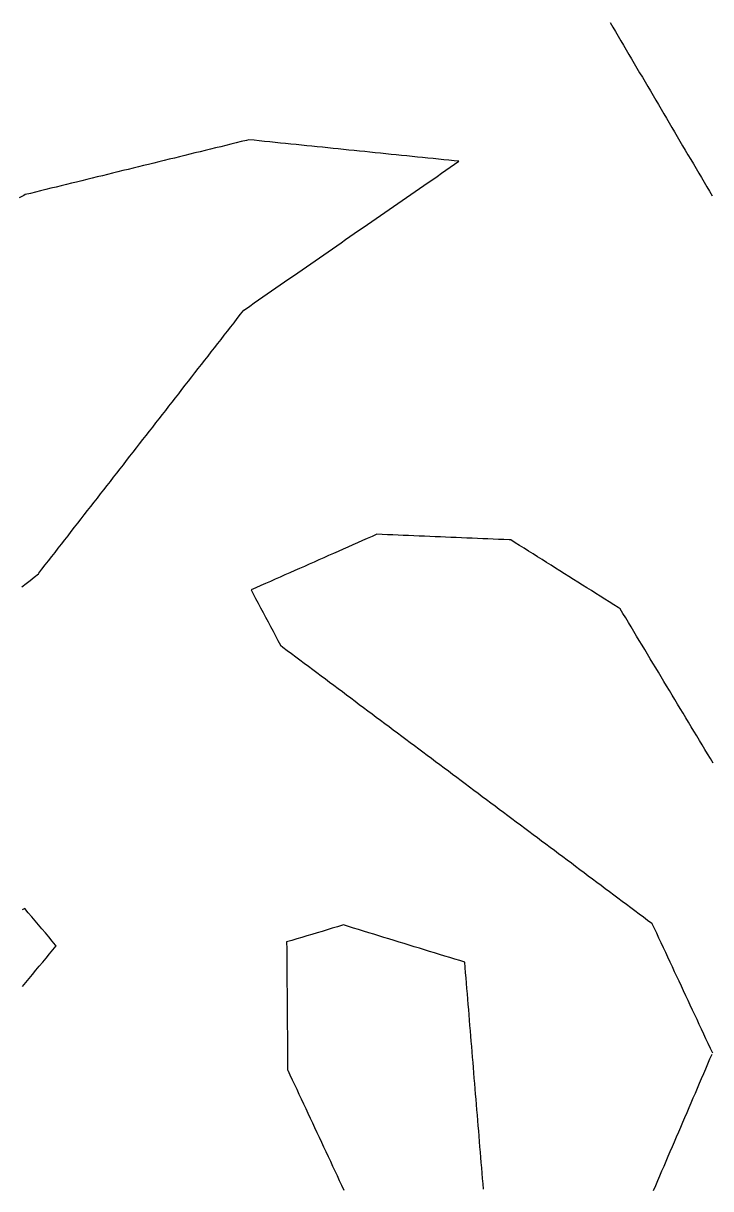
# Model space of a CAD drawing. Header units: millimetres. Extents: x 230 to 3347, y 514 to 5196.
# Drawn here: x 1689.9 to 1819.7, y 4525.2 to 4745.4 of the extents above; entities that cross this region are included whole.
import ezdxf

# ---------------------------------------------------------------- set-up
doc = ezdxf.new("R2010")
doc.units = ezdxf.units.MM
doc.layers.add('ALL_ISLANDS', color=7, linetype='Continuous')
doc.layers.add('OUTLINE_ISLAND_01', color=7, linetype='Continuous')

msp = doc.modelspace()

# ---------------------------------------------------------------- linework, layer by layer
at = {"layer": 'ALL_ISLANDS'}
for points in [[(1800.685, 4745.546), (1801.1918, 4744.6839), (1801.6986, 4743.8219), (1802.2054, 4742.9598), (1802.7122, 4742.0978), (1803.219, 4741.2357), (1803.7258, 4740.3736), (1804.2326, 4739.5116), (1804.7394, 4738.6495), (1805.2462, 4737.7874), (1805.753, 4736.9254), (1806.2598, 4736.0633), (1806.7666, 4735.2012), (1807.2734, 4734.3392), (1807.7802, 4733.4771), (1808.287, 4732.6151), (1808.7938, 4731.753), (1809.3006, 4730.8909), (1809.8074, 4730.0289), (1810.3142, 4729.1668), (1810.821, 4728.3047), (1811.3278, 4727.4427), (1811.8346, 4726.5806), (1812.3414, 4725.7186), (1812.8482, 4724.8565), (1813.355, 4723.9944), (1813.8618, 4723.1324), (1814.3686, 4722.2703), (1814.8754, 4721.4082), (1815.3822, 4720.5462), (1815.889, 4719.6841), (1816.3958, 4718.8221), (1816.9026, 4717.96), (1817.4094, 4717.0979), (1817.9162, 4716.2359), (1818.423, 4715.3738), (1818.9298, 4714.5117), (1819.4366, 4713.6497), (1819.9434, 4712.7876)], [(1689.6459, 4638.9055), (1690.4247, 4639.5327), (1691.2035, 4640.16), (1691.9823, 4640.7872), (1692.7612, 4641.4145), (1692.8261, 4641.4979), (1693.4406, 4642.2868), (1694.0551, 4643.0757), (1694.6695, 4643.8647), (1695.284, 4644.6536), (1695.8985, 4645.4425), (1696.513, 4646.2315), (1697.1275, 4647.0204), (1697.7419, 4647.8093), (1698.3564, 4648.5983), (1698.9709, 4649.3872), (1699.5854, 4650.1761), (1700.1999, 4650.9651), (1700.8143, 4651.754), (1701.4288, 4652.543), (1702.0433, 4653.3319), (1702.6578, 4654.1208), (1703.2722, 4654.9098), (1703.8867, 4655.6987), (1704.5012, 4656.4876), (1705.1157, 4657.2766), (1705.7302, 4658.0655), (1706.3446, 4658.8544), (1706.9591, 4659.6434), (1707.5736, 4660.4323), (1708.1881, 4661.2212), (1708.8025, 4662.0102), (1709.417, 4662.7991), (1710.0315, 4663.588), (1710.646, 4664.377), (1711.2605, 4665.1659), (1711.8749, 4665.9548), (1712.4894, 4666.7438), (1713.1039, 4667.5327), (1713.7184, 4668.3216), (1714.3328, 4669.1106), (1714.9473, 4669.8995), (1715.5618, 4670.6884), (1716.1763, 4671.4774), (1716.7908, 4672.2663), (1717.4052, 4673.0552), (1718.0197, 4673.8442), (1718.6342, 4674.6331), (1719.2487, 4675.422), (1719.8631, 4676.211), (1720.4776, 4676.9999), (1721.0921, 4677.7888), (1721.7066, 4678.5778), (1722.3211, 4679.3667), (1722.9355, 4680.1556), (1723.55, 4680.9446), (1724.1645, 4681.7335), (1724.779, 4682.5224), (1725.3934, 4683.3114), (1726.0079, 4684.1003), (1726.6224, 4684.8892), (1727.2369, 4685.6782), (1727.8514, 4686.4671), (1728.4658, 4687.256), (1729.0803, 4688.045), (1729.6948, 4688.8339), (1730.3093, 4689.6228), (1730.9237, 4690.4118), (1731.5382, 4691.2007), (1731.8462, 4691.4142), (1732.6681, 4691.9838), (1733.4899, 4692.5535), (1734.3118, 4693.1232), (1735.1337, 4693.6929), (1735.9556, 4694.2625), (1736.7774, 4694.8322), (1737.5993, 4695.4019), (1738.4212, 4695.9715), (1739.2431, 4696.5412), (1740.0649, 4697.1109), (1740.8868, 4697.6805), (1741.7087, 4698.2502), (1742.5306, 4698.8199), (1743.3524, 4699.3895), (1744.1743, 4699.9592), (1744.9962, 4700.5289), (1745.8181, 4701.0985), (1746.6399, 4701.6682), (1747.4618, 4702.2379), (1748.2837, 4702.8075), (1749.1056, 4703.3772), (1749.9274, 4703.9469), (1750.7493, 4704.5166), (1751.5712, 4705.0862), (1752.3931, 4705.6559), (1753.2149, 4706.2256), (1754.0368, 4706.7952), (1754.8587, 4707.3649), (1755.6805, 4707.9346), (1756.5024, 4708.5042), (1757.3243, 4709.0739), (1758.1462, 4709.6436), (1758.968, 4710.2132), (1759.7899, 4710.7829), (1760.6118, 4711.3526), (1761.4337, 4711.9222), (1762.2555, 4712.4919), (1763.0774, 4713.0616), (1763.8993, 4713.6313), (1764.7212, 4714.2009), (1765.543, 4714.7706), (1766.3649, 4715.3403), (1767.1868, 4715.9099), (1768.0087, 4716.4796), (1768.8305, 4717.0493), (1769.6524, 4717.6189), (1770.4743, 4718.1886), (1771.2962, 4718.7583), (1772.118, 4719.3279), (1771.2646, 4719.4153), (1770.2698, 4719.517), (1769.2749, 4719.6188), (1768.2801, 4719.7206), (1767.2853, 4719.8223), (1766.2905, 4719.9241), (1765.2957, 4720.0259), (1764.3009, 4720.1276), (1763.3061, 4720.2294), (1762.3113, 4720.3312), (1761.3165, 4720.4329), (1760.3217, 4720.5347), (1759.3269, 4720.6365), (1758.3321, 4720.7382), (1757.3372, 4720.84), (1756.3424, 4720.9418), (1755.3476, 4721.0436), (1754.3528, 4721.1453), (1753.358, 4721.2471), (1752.3632, 4721.3489), (1751.3684, 4721.4506), (1750.3736, 4721.5524), (1749.3788, 4721.6542), (1748.384, 4721.7559), (1747.3892, 4721.8577), (1746.3944, 4721.9595), (1745.3996, 4722.0612), (1744.4047, 4722.163), (1743.4099, 4722.2648), (1742.4151, 4722.3665), (1741.4203, 4722.4683), (1740.4255, 4722.5701), (1739.4307, 4722.6718), (1738.4359, 4722.7736), (1737.4411, 4722.8754), (1736.4463, 4722.9772), (1735.4515, 4723.0789), (1734.4567, 4723.1807), (1733.4619, 4723.2825), (1732.467, 4723.3842), (1732.0275, 4723.2763), (1731.0564, 4723.0379), (1730.0852, 4722.7994), (1729.1141, 4722.561), (1728.1429, 4722.3225), (1727.1718, 4722.0841), (1726.2006, 4721.8457), (1725.2294, 4721.6072), (1724.2583, 4721.3688), (1723.2871, 4721.1303), (1722.316, 4720.8919), (1721.3448, 4720.6535), (1720.3737, 4720.415), (1719.4025, 4720.1766), (1718.4313, 4719.9381), (1717.4602, 4719.6997), (1716.489, 4719.4612), (1715.5179, 4719.2228), (1714.5467, 4718.9844), (1713.5756, 4718.7459), (1712.6044, 4718.5075), (1711.6332, 4718.269), (1710.6621, 4718.0306), (1709.6909, 4717.7921), (1708.7198, 4717.5537), (1707.7486, 4717.3153), (1706.7775, 4717.0768), (1705.8063, 4716.8384), (1704.8351, 4716.5999), (1703.864, 4716.3615), (1702.8928, 4716.1231), (1701.9217, 4715.8846), (1700.9505, 4715.6462), (1699.9794, 4715.4077), (1699.0082, 4715.1693), (1698.0371, 4714.9308), (1697.0659, 4714.6924), (1696.0947, 4714.454), (1695.1236, 4714.2155), (1694.1524, 4713.9771), (1693.1813, 4713.7386), (1692.2101, 4713.5002), (1691.239, 4713.2617), (1690.2678, 4713.0233), (1689.9984, 4712.8769), (1689.1198, 4712.3994)], [(1820.1204, 4605.6463), (1819.6048, 4606.5031), (1819.0892, 4607.3599), (1818.5735, 4608.2167), (1818.0579, 4609.0735), (1817.5423, 4609.9303), (1817.0267, 4610.7872), (1816.511, 4611.644), (1815.9954, 4612.5008), (1815.4798, 4613.3576), (1814.9642, 4614.2144), (1814.4486, 4615.0712), (1813.9329, 4615.9281), (1813.4173, 4616.7849), (1812.9017, 4617.6417), (1812.3861, 4618.4985), (1811.8704, 4619.3553), (1811.3548, 4620.2121), (1810.8392, 4621.0689), (1810.3236, 4621.9258), (1809.8079, 4622.7826), (1809.2923, 4623.6394), (1808.7767, 4624.4962), (1808.2611, 4625.353), (1807.7455, 4626.2098), (1807.2298, 4627.0667), (1806.7142, 4627.9235), (1806.1986, 4628.7803), (1805.683, 4629.6371), (1805.1673, 4630.4939), (1804.6517, 4631.3507), (1804.1361, 4632.2076), (1803.6205, 4633.0644), (1803.1049, 4633.9212), (1802.5892, 4634.778), (1802.2158, 4635.0133), (1801.3698, 4635.5464), (1800.5237, 4636.0795), (1799.6777, 4636.6127), (1798.8317, 4637.1458), (1797.9856, 4637.6789), (1797.1396, 4638.212), (1796.2936, 4638.7452), (1795.4475, 4639.2783), (1794.6015, 4639.8114), (1793.7554, 4640.3445), (1792.9094, 4640.8776), (1792.0634, 4641.4108), (1791.2173, 4641.9439), (1790.3713, 4642.477), (1789.5253, 4643.0101), (1788.6792, 4643.5433), (1787.8332, 4644.0764), (1786.9871, 4644.6095), (1786.1411, 4645.1426), (1785.2951, 4645.6758), (1784.449, 4646.2089), (1783.603, 4646.742), (1782.757, 4647.2751), (1781.9109, 4647.8082), (1781.6272, 4647.8201), (1780.6281, 4647.8617), (1779.629, 4647.9033), (1778.6298, 4647.9449), (1777.6307, 4647.9865), (1776.6316, 4648.0282), (1775.6324, 4648.0698), (1774.6333, 4648.1114), (1773.6342, 4648.153), (1772.635, 4648.1946), (1771.6359, 4648.2363), (1770.6368, 4648.2779), (1769.6376, 4648.3195), (1768.6385, 4648.3611), (1767.6394, 4648.4027), (1766.6402, 4648.4443), (1765.6411, 4648.486), (1764.642, 4648.5276), (1763.6428, 4648.5692), (1762.6437, 4648.6108), (1761.6446, 4648.6524), (1760.6454, 4648.6941), (1759.6463, 4648.7357), (1758.6472, 4648.7773), (1757.648, 4648.8189), (1756.6489, 4648.8605), (1755.7667, 4648.4698), (1754.8524, 4648.0648), (1753.9381, 4647.6598), (1753.0238, 4647.2548), (1752.1095, 4646.8498), (1751.1951, 4646.4448), (1750.2808, 4646.0398), (1749.3665, 4645.6348), (1748.4522, 4645.2298), (1747.5379, 4644.8248), (1746.6235, 4644.4198), (1745.7092, 4644.0148), (1744.7949, 4643.6098), (1743.8806, 4643.2048), (1742.9663, 4642.7999), (1742.052, 4642.3949), (1741.1376, 4641.9899), (1740.2233, 4641.5849), (1739.309, 4641.1799), (1738.3947, 4640.7749), (1737.4804, 4640.3699), (1736.566, 4639.9649), (1735.6517, 4639.5599), (1734.7374, 4639.1549), (1733.8231, 4638.7499), (1732.9088, 4638.3449), (1733.3021, 4637.6029), (1733.7704, 4636.7193), (1734.2387, 4635.8358), (1734.707, 4634.9522), (1735.1754, 4634.0687), (1735.6437, 4633.1851), (1736.112, 4632.3015), (1736.5803, 4631.418), (1737.0487, 4630.5344), (1737.517, 4629.6509), (1737.9853, 4628.7673), (1738.4536, 4627.8838), (1738.9335, 4627.5244), (1739.7339, 4626.925), (1740.5344, 4626.3256), (1741.3348, 4625.7262), (1742.1353, 4625.1267), (1742.9357, 4624.5273), (1743.7361, 4623.9279), (1744.5366, 4623.3285), (1745.337, 4622.7291), (1746.1374, 4622.1297), (1746.9379, 4621.5302), (1747.7383, 4620.9308), (1748.5388, 4620.3314), (1749.3392, 4619.732), (1750.1396, 4619.1326), (1750.9401, 4618.5332), (1751.7405, 4617.9338), (1752.5409, 4617.3343), (1753.3414, 4616.7349), (1754.1418, 4616.1355), (1754.9423, 4615.5361), (1755.7427, 4614.9367), (1756.5431, 4614.3373), (1757.3436, 4613.7378), (1758.144, 4613.1384), (1758.9444, 4612.539), (1759.7449, 4611.9396), (1760.5453, 4611.3402), (1761.3458, 4610.7408), (1762.1462, 4610.1413), (1762.9466, 4609.5419), (1763.7471, 4608.9425), (1764.5475, 4608.3431), (1765.3479, 4607.7437), (1766.1484, 4607.1443), (1766.9488, 4606.5448), (1767.7493, 4605.9454), (1768.5497, 4605.346), (1769.3501, 4604.7466), (1770.1506, 4604.1472), (1770.951, 4603.5478), (1771.7514, 4602.9483), (1772.5519, 4602.3489), (1773.3523, 4601.7495), (1774.1527, 4601.1501), (1774.9532, 4600.5507), (1775.7536, 4599.9513), (1776.5541, 4599.3518), (1777.3545, 4598.7524), (1778.1549, 4598.153), (1778.9554, 4597.5536), (1779.7558, 4596.9542), (1780.5562, 4596.3548), (1781.3567, 4595.7553), (1782.1571, 4595.1559), (1782.9576, 4594.5565), (1783.758, 4593.9571), (1784.5584, 4593.3577), (1785.3589, 4592.7583), (1786.1593, 4592.1588), (1786.9597, 4591.5594), (1787.7602, 4590.96), (1788.5606, 4590.3606), (1789.3611, 4589.7612), (1790.1615, 4589.1618), (1790.9619, 4588.5623), (1791.7624, 4587.9629), (1792.5628, 4587.3635), (1793.3632, 4586.7641), (1794.1637, 4586.1647), (1794.9641, 4585.5653), (1795.7646, 4584.9658), (1796.565, 4584.3664), (1797.3654, 4583.767), (1798.1659, 4583.1676), (1798.9663, 4582.5682), (1799.7667, 4581.9688), (1800.5672, 4581.3693), (1801.3676, 4580.7699), (1802.1681, 4580.1705), (1802.9685, 4579.5711), (1803.7689, 4578.9717), (1804.5694, 4578.3723), (1805.3698, 4577.7728), (1806.1702, 4577.1734), (1806.9707, 4576.574), (1807.7711, 4575.9746), (1808.5716, 4575.3752), (1808.5801, 4575.3568), (1809.0025, 4574.4504), (1809.4249, 4573.544), (1809.8473, 4572.6376), (1810.2697, 4571.7312), (1810.6922, 4570.8248), (1811.1146, 4569.9184), (1811.537, 4569.012), (1811.9594, 4568.1056), (1812.3818, 4567.1992), (1812.8042, 4566.2928), (1813.2266, 4565.3864), (1813.649, 4564.4799), (1814.0714, 4563.5735), (1814.4938, 4562.6671), (1814.9162, 4561.7607), (1815.3386, 4560.8543), (1815.7611, 4559.9479), (1816.1835, 4559.0415), (1816.6059, 4558.1351), (1817.0283, 4557.2287), (1817.4507, 4556.3223), (1817.8731, 4555.4159), (1818.2955, 4554.5095), (1818.7179, 4553.6031), (1819.1403, 4552.6967), (1819.5627, 4551.7903), (1819.9851, 4550.8839)], [(1689.7521, 4563.4145), (1690.389, 4564.1855), (1691.0258, 4564.9565), (1691.6626, 4565.7275), (1692.2995, 4566.4985), (1692.9363, 4567.2695), (1693.5731, 4568.0405), (1694.2099, 4568.8116), (1694.8468, 4569.5826), (1695.4836, 4570.3536), (1696.1204, 4571.1246), (1696.011, 4571.2546), (1695.3673, 4572.0199), (1694.7236, 4572.7851), (1694.0798, 4573.5504), (1693.4361, 4574.3156), (1692.7924, 4575.0809), (1692.1486, 4575.8461), (1691.5049, 4576.6114), (1690.8612, 4577.3766), (1690.2174, 4578.1419), (1689.7011, 4577.9414)], [(1776.7748, 4525.1768), (1776.6928, 4526.1735), (1776.6107, 4527.1701), (1776.5286, 4528.1667), (1776.4465, 4529.1633), (1776.3645, 4530.16), (1776.2824, 4531.1566), (1776.2003, 4532.1532), (1776.1183, 4533.1499), (1776.0362, 4534.1465), (1775.9541, 4535.1431), (1775.872, 4536.1397), (1775.79, 4537.1364), (1775.7079, 4538.133), (1775.6258, 4539.1296), (1775.5438, 4540.1262), (1775.4617, 4541.1229), (1775.3796, 4542.1195), (1775.2975, 4543.1161), (1775.2155, 4544.1127), (1775.1334, 4545.1094), (1775.0513, 4546.106), (1774.9692, 4547.1026), (1774.8872, 4548.0992), (1774.8051, 4549.0959), (1774.723, 4550.0925), (1774.641, 4551.0891), (1774.5589, 4552.0858), (1774.4768, 4553.0824), (1774.3947, 4554.079), (1774.3127, 4555.0756), (1774.2306, 4556.0723), (1774.1485, 4557.0689), (1774.0664, 4558.0655), (1773.9844, 4559.0621), (1773.9023, 4560.0588), (1773.8202, 4561.0554), (1773.7382, 4562.052), (1773.6561, 4563.0486), (1773.574, 4564.0453), (1773.4919, 4565.0419), (1773.4099, 4566.0385), (1773.3278, 4567.0351), (1773.2457, 4568.0318), (1772.3255, 4568.3138), (1771.3694, 4568.6069), (1770.4133, 4568.8999), (1769.4572, 4569.193), (1768.5011, 4569.486), (1767.545, 4569.7791), (1766.5889, 4570.0721), (1765.6328, 4570.3651), (1764.6767, 4570.6582), (1763.7206, 4570.9512), (1762.7645, 4571.2443), (1761.8084, 4571.5373), (1760.8523, 4571.8304), (1759.8962, 4572.1234), (1758.9401, 4572.4164), (1757.984, 4572.7095), (1757.0279, 4573.0025), (1756.0718, 4573.2956), (1755.1157, 4573.5886), (1754.1596, 4573.8817), (1753.2035, 4574.1747), (1752.2474, 4574.4678), (1751.2913, 4574.7608), (1750.3352, 4575.0538), (1750.155, 4574.9998), (1749.1971, 4574.7125), (1748.2393, 4574.4252), (1747.2814, 4574.1379), (1746.3236, 4573.8506), (1745.3658, 4573.5633), (1744.4079, 4573.276), (1743.4501, 4572.9887), (1742.4922, 4572.7014), (1741.5344, 4572.4141), (1740.5765, 4572.1268), (1739.6187, 4571.8395), (1739.6199, 4571.6848), (1739.6278, 4570.6849), (1739.6357, 4569.6849), (1739.6436, 4568.6849), (1739.6515, 4567.6849), (1739.6594, 4566.685), (1739.6673, 4565.685), (1739.6752, 4564.685), (1739.6831, 4563.6851), (1739.691, 4562.6851), (1739.6989, 4561.6851), (1739.7068, 4560.6852), (1739.7147, 4559.6852), (1739.7226, 4558.6852), (1739.7305, 4557.6853), (1739.7384, 4556.6853), (1739.7462, 4555.6853), (1739.7541, 4554.6854), (1739.762, 4553.6854), (1739.7699, 4552.6854), (1739.7778, 4551.6854), (1739.7857, 4550.6855), (1739.7936, 4549.6855), (1739.8015, 4548.6855), (1739.8094, 4547.6856), (1739.8313, 4547.6387), (1740.2544, 4546.7326), (1740.6775, 4545.8265), (1741.1006, 4544.9204), (1741.5237, 4544.0143), (1741.9468, 4543.1082), (1742.3698, 4542.2021), (1742.7929, 4541.2961), (1743.216, 4540.39), (1743.6391, 4539.4839), (1744.0622, 4538.5778), (1744.4853, 4537.6717), (1744.9084, 4536.7656), (1745.3315, 4535.8595), (1745.7546, 4534.9534), (1746.1777, 4534.0473), (1746.6007, 4533.1413), (1747.0238, 4532.2352), (1747.4469, 4531.3291), (1747.87, 4530.423), (1748.2931, 4529.5169), (1748.7162, 4528.6108), (1749.1393, 4527.7047), (1749.5624, 4526.7986), (1749.9855, 4525.8926), (1750.4086, 4524.9865)], [(1819.8604, 4550.5927), (1819.4668, 4549.6734), (1819.0732, 4548.7541), (1818.6795, 4547.8349), (1818.2859, 4546.9156), (1817.8922, 4545.9963), (1817.4986, 4545.0771), (1817.105, 4544.1578), (1816.7113, 4543.2386), (1816.3177, 4542.3193), (1815.924, 4541.4), (1815.5304, 4540.4808), (1815.1368, 4539.5615), (1814.7431, 4538.6422), (1814.3495, 4537.723), (1813.9558, 4536.8037), (1813.5622, 4535.8844), (1813.1686, 4534.9652), (1812.7749, 4534.0459), (1812.3813, 4533.1266), (1811.9876, 4532.2074), (1811.594, 4531.2881), (1811.2004, 4530.3688), (1810.8067, 4529.4496), (1810.4131, 4528.5303), (1810.0194, 4527.6111), (1809.6258, 4526.6918), (1809.2322, 4525.7725), (1808.8385, 4524.8533)]]:
    msp.add_lwpolyline(points, dxfattribs=at)
at = {"layer": 'OUTLINE_ISLAND_01'}
for points in [[(1800.685, 4745.546), (1801.1918, 4744.6839), (1801.6986, 4743.8219), (1802.2054, 4742.9598), (1802.7122, 4742.0978), (1803.219, 4741.2357), (1803.7258, 4740.3736), (1804.2326, 4739.5116), (1804.7394, 4738.6495), (1805.2462, 4737.7874), (1805.753, 4736.9254), (1806.2598, 4736.0633), (1806.7666, 4735.2012), (1807.2734, 4734.3392), (1807.7802, 4733.4771), (1808.287, 4732.6151), (1808.7938, 4731.753), (1809.3006, 4730.8909), (1809.8074, 4730.0289), (1810.3142, 4729.1668), (1810.821, 4728.3047), (1811.3278, 4727.4427), (1811.8346, 4726.5806), (1812.3414, 4725.7186), (1812.8482, 4724.8565), (1813.355, 4723.9944), (1813.8618, 4723.1324), (1814.3686, 4722.2703), (1814.8754, 4721.4082), (1815.3822, 4720.5462), (1815.889, 4719.6841), (1816.3958, 4718.8221), (1816.9026, 4717.96), (1817.4094, 4717.0979), (1817.9162, 4716.2359), (1818.423, 4715.3738), (1818.9298, 4714.5117), (1819.4366, 4713.6497), (1819.9434, 4712.7876)], [(1689.6459, 4638.9055), (1690.4247, 4639.5327), (1691.2035, 4640.16), (1691.9823, 4640.7872), (1692.7612, 4641.4145), (1692.8261, 4641.4979), (1693.4406, 4642.2868), (1694.0551, 4643.0757), (1694.6695, 4643.8647), (1695.284, 4644.6536), (1695.8985, 4645.4425), (1696.513, 4646.2315), (1697.1275, 4647.0204), (1697.7419, 4647.8093), (1698.3564, 4648.5983), (1698.9709, 4649.3872), (1699.5854, 4650.1761), (1700.1999, 4650.9651), (1700.8143, 4651.754), (1701.4288, 4652.543), (1702.0433, 4653.3319), (1702.6578, 4654.1208), (1703.2722, 4654.9098), (1703.8867, 4655.6987), (1704.5012, 4656.4876), (1705.1157, 4657.2766), (1705.7302, 4658.0655), (1706.3446, 4658.8544), (1706.9591, 4659.6434), (1707.5736, 4660.4323), (1708.1881, 4661.2212), (1708.8025, 4662.0102), (1709.417, 4662.7991), (1710.0315, 4663.588), (1710.646, 4664.377), (1711.2605, 4665.1659), (1711.8749, 4665.9548), (1712.4894, 4666.7438), (1713.1039, 4667.5327), (1713.7184, 4668.3216), (1714.3328, 4669.1106), (1714.9473, 4669.8995), (1715.5618, 4670.6884), (1716.1763, 4671.4774), (1716.7908, 4672.2663), (1717.4052, 4673.0552), (1718.0197, 4673.8442), (1718.6342, 4674.6331), (1719.2487, 4675.422), (1719.8631, 4676.211), (1720.4776, 4676.9999), (1721.0921, 4677.7888), (1721.7066, 4678.5778), (1722.3211, 4679.3667), (1722.9355, 4680.1556), (1723.55, 4680.9446), (1724.1645, 4681.7335), (1724.779, 4682.5224), (1725.3934, 4683.3114), (1726.0079, 4684.1003), (1726.6224, 4684.8892), (1727.2369, 4685.6782), (1727.8514, 4686.4671), (1728.4658, 4687.256), (1729.0803, 4688.045), (1729.6948, 4688.8339), (1730.3093, 4689.6228), (1730.9237, 4690.4118), (1731.5382, 4691.2007), (1731.8462, 4691.4142), (1732.6681, 4691.9838), (1733.4899, 4692.5535), (1734.3118, 4693.1232), (1735.1337, 4693.6929), (1735.9556, 4694.2625), (1736.7774, 4694.8322), (1737.5993, 4695.4019), (1738.4212, 4695.9715), (1739.2431, 4696.5412), (1740.0649, 4697.1109), (1740.8868, 4697.6805), (1741.7087, 4698.2502), (1742.5306, 4698.8199), (1743.3524, 4699.3895), (1744.1743, 4699.9592), (1744.9962, 4700.5289), (1745.8181, 4701.0985), (1746.6399, 4701.6682), (1747.4618, 4702.2379), (1748.2837, 4702.8075), (1749.1056, 4703.3772), (1749.9274, 4703.9469), (1750.7493, 4704.5166), (1751.5712, 4705.0862), (1752.3931, 4705.6559), (1753.2149, 4706.2256), (1754.0368, 4706.7952), (1754.8587, 4707.3649), (1755.6805, 4707.9346), (1756.5024, 4708.5042), (1757.3243, 4709.0739), (1758.1462, 4709.6436), (1758.968, 4710.2132), (1759.7899, 4710.7829), (1760.6118, 4711.3526), (1761.4337, 4711.9222), (1762.2555, 4712.4919), (1763.0774, 4713.0616), (1763.8993, 4713.6313), (1764.7212, 4714.2009), (1765.543, 4714.7706), (1766.3649, 4715.3403), (1767.1868, 4715.9099), (1768.0087, 4716.4796), (1768.8305, 4717.0493), (1769.6524, 4717.6189), (1770.4743, 4718.1886), (1771.2962, 4718.7583), (1772.118, 4719.3279), (1771.2646, 4719.4153), (1770.2698, 4719.517), (1769.2749, 4719.6188), (1768.2801, 4719.7206), (1767.2853, 4719.8223), (1766.2905, 4719.9241), (1765.2957, 4720.0259), (1764.3009, 4720.1276), (1763.3061, 4720.2294), (1762.3113, 4720.3312), (1761.3165, 4720.4329), (1760.3217, 4720.5347), (1759.3269, 4720.6365), (1758.3321, 4720.7382), (1757.3372, 4720.84), (1756.3424, 4720.9418), (1755.3476, 4721.0436), (1754.3528, 4721.1453), (1753.358, 4721.2471), (1752.3632, 4721.3489), (1751.3684, 4721.4506), (1750.3736, 4721.5524), (1749.3788, 4721.6542), (1748.384, 4721.7559), (1747.3892, 4721.8577), (1746.3944, 4721.9595), (1745.3996, 4722.0612), (1744.4047, 4722.163), (1743.4099, 4722.2648), (1742.4151, 4722.3665), (1741.4203, 4722.4683), (1740.4255, 4722.5701), (1739.4307, 4722.6718), (1738.4359, 4722.7736), (1737.4411, 4722.8754), (1736.4463, 4722.9772), (1735.4515, 4723.0789), (1734.4567, 4723.1807), (1733.4619, 4723.2825), (1732.467, 4723.3842), (1732.0275, 4723.2763), (1731.0564, 4723.0379), (1730.0852, 4722.7994), (1729.1141, 4722.561), (1728.1429, 4722.3225), (1727.1718, 4722.0841), (1726.2006, 4721.8457), (1725.2294, 4721.6072), (1724.2583, 4721.3688), (1723.2871, 4721.1303), (1722.316, 4720.8919), (1721.3448, 4720.6535), (1720.3737, 4720.415), (1719.4025, 4720.1766), (1718.4313, 4719.9381), (1717.4602, 4719.6997), (1716.489, 4719.4612), (1715.5179, 4719.2228), (1714.5467, 4718.9844), (1713.5756, 4718.7459), (1712.6044, 4718.5075), (1711.6332, 4718.269), (1710.6621, 4718.0306), (1709.6909, 4717.7921), (1708.7198, 4717.5537), (1707.7486, 4717.3153), (1706.7775, 4717.0768), (1705.8063, 4716.8384), (1704.8351, 4716.5999), (1703.864, 4716.3615), (1702.8928, 4716.1231), (1701.9217, 4715.8846), (1700.9505, 4715.6462), (1699.9794, 4715.4077), (1699.0082, 4715.1693), (1698.0371, 4714.9308), (1697.0659, 4714.6924), (1696.0947, 4714.454), (1695.1236, 4714.2155), (1694.1524, 4713.9771), (1693.1813, 4713.7386), (1692.2101, 4713.5002), (1691.239, 4713.2617), (1690.2678, 4713.0233), (1689.9984, 4712.8769), (1689.1198, 4712.3994)], [(1820.1204, 4605.6463), (1819.6048, 4606.5031), (1819.0892, 4607.3599), (1818.5735, 4608.2167), (1818.0579, 4609.0735), (1817.5423, 4609.9303), (1817.0267, 4610.7872), (1816.511, 4611.644), (1815.9954, 4612.5008), (1815.4798, 4613.3576), (1814.9642, 4614.2144), (1814.4486, 4615.0712), (1813.9329, 4615.9281), (1813.4173, 4616.7849), (1812.9017, 4617.6417), (1812.3861, 4618.4985), (1811.8704, 4619.3553), (1811.3548, 4620.2121), (1810.8392, 4621.0689), (1810.3236, 4621.9258), (1809.8079, 4622.7826), (1809.2923, 4623.6394), (1808.7767, 4624.4962), (1808.2611, 4625.353), (1807.7455, 4626.2098), (1807.2298, 4627.0667), (1806.7142, 4627.9235), (1806.1986, 4628.7803), (1805.683, 4629.6371), (1805.1673, 4630.4939), (1804.6517, 4631.3507), (1804.1361, 4632.2076), (1803.6205, 4633.0644), (1803.1049, 4633.9212), (1802.5892, 4634.778), (1802.2158, 4635.0133), (1801.3698, 4635.5464), (1800.5237, 4636.0795), (1799.6777, 4636.6127), (1798.8317, 4637.1458), (1797.9856, 4637.6789), (1797.1396, 4638.212), (1796.2936, 4638.7452), (1795.4475, 4639.2783), (1794.6015, 4639.8114), (1793.7554, 4640.3445), (1792.9094, 4640.8776), (1792.0634, 4641.4108), (1791.2173, 4641.9439), (1790.3713, 4642.477), (1789.5253, 4643.0101), (1788.6792, 4643.5433), (1787.8332, 4644.0764), (1786.9871, 4644.6095), (1786.1411, 4645.1426), (1785.2951, 4645.6758), (1784.449, 4646.2089), (1783.603, 4646.742), (1782.757, 4647.2751), (1781.9109, 4647.8082), (1781.6272, 4647.8201), (1780.6281, 4647.8617), (1779.629, 4647.9033), (1778.6298, 4647.9449), (1777.6307, 4647.9865), (1776.6316, 4648.0282), (1775.6324, 4648.0698), (1774.6333, 4648.1114), (1773.6342, 4648.153), (1772.635, 4648.1946), (1771.6359, 4648.2363), (1770.6368, 4648.2779), (1769.6376, 4648.3195), (1768.6385, 4648.3611), (1767.6394, 4648.4027), (1766.6402, 4648.4443), (1765.6411, 4648.486), (1764.642, 4648.5276), (1763.6428, 4648.5692), (1762.6437, 4648.6108), (1761.6446, 4648.6524), (1760.6454, 4648.6941), (1759.6463, 4648.7357), (1758.6472, 4648.7773), (1757.648, 4648.8189), (1756.6489, 4648.8605), (1755.7667, 4648.4698), (1754.8524, 4648.0648), (1753.9381, 4647.6598), (1753.0238, 4647.2548), (1752.1095, 4646.8498), (1751.1951, 4646.4448), (1750.2808, 4646.0398), (1749.3665, 4645.6348), (1748.4522, 4645.2298), (1747.5379, 4644.8248), (1746.6235, 4644.4198), (1745.7092, 4644.0148), (1744.7949, 4643.6098), (1743.8806, 4643.2048), (1742.9663, 4642.7999), (1742.052, 4642.3949), (1741.1376, 4641.9899), (1740.2233, 4641.5849), (1739.309, 4641.1799), (1738.3947, 4640.7749), (1737.4804, 4640.3699), (1736.566, 4639.9649), (1735.6517, 4639.5599), (1734.7374, 4639.1549), (1733.8231, 4638.7499), (1732.9088, 4638.3449), (1733.3021, 4637.6029), (1733.7704, 4636.7193), (1734.2387, 4635.8358), (1734.707, 4634.9522), (1735.1754, 4634.0687), (1735.6437, 4633.1851), (1736.112, 4632.3015), (1736.5803, 4631.418), (1737.0487, 4630.5344), (1737.517, 4629.6509), (1737.9853, 4628.7673), (1738.4536, 4627.8838), (1738.9335, 4627.5244), (1739.7339, 4626.925), (1740.5344, 4626.3256), (1741.3348, 4625.7262), (1742.1353, 4625.1267), (1742.9357, 4624.5273), (1743.7361, 4623.9279), (1744.5366, 4623.3285), (1745.337, 4622.7291), (1746.1374, 4622.1297), (1746.9379, 4621.5302), (1747.7383, 4620.9308), (1748.5388, 4620.3314), (1749.3392, 4619.732), (1750.1396, 4619.1326), (1750.9401, 4618.5332), (1751.7405, 4617.9338), (1752.5409, 4617.3343), (1753.3414, 4616.7349), (1754.1418, 4616.1355), (1754.9423, 4615.5361), (1755.7427, 4614.9367), (1756.5431, 4614.3373), (1757.3436, 4613.7378), (1758.144, 4613.1384), (1758.9444, 4612.539), (1759.7449, 4611.9396), (1760.5453, 4611.3402), (1761.3458, 4610.7408), (1762.1462, 4610.1413), (1762.9466, 4609.5419), (1763.7471, 4608.9425), (1764.5475, 4608.3431), (1765.3479, 4607.7437), (1766.1484, 4607.1443), (1766.9488, 4606.5448), (1767.7493, 4605.9454), (1768.5497, 4605.346), (1769.3501, 4604.7466), (1770.1506, 4604.1472), (1770.951, 4603.5478), (1771.7514, 4602.9483), (1772.5519, 4602.3489), (1773.3523, 4601.7495), (1774.1527, 4601.1501), (1774.9532, 4600.5507), (1775.7536, 4599.9513), (1776.5541, 4599.3518), (1777.3545, 4598.7524), (1778.1549, 4598.153), (1778.9554, 4597.5536), (1779.7558, 4596.9542), (1780.5562, 4596.3548), (1781.3567, 4595.7553), (1782.1571, 4595.1559), (1782.9576, 4594.5565), (1783.758, 4593.9571), (1784.5584, 4593.3577), (1785.3589, 4592.7583), (1786.1593, 4592.1588), (1786.9597, 4591.5594), (1787.7602, 4590.96), (1788.5606, 4590.3606), (1789.3611, 4589.7612), (1790.1615, 4589.1618), (1790.9619, 4588.5623), (1791.7624, 4587.9629), (1792.5628, 4587.3635), (1793.3632, 4586.7641), (1794.1637, 4586.1647), (1794.9641, 4585.5653), (1795.7646, 4584.9658), (1796.565, 4584.3664), (1797.3654, 4583.767), (1798.1659, 4583.1676), (1798.9663, 4582.5682), (1799.7667, 4581.9688), (1800.5672, 4581.3693), (1801.3676, 4580.7699), (1802.1681, 4580.1705), (1802.9685, 4579.5711), (1803.7689, 4578.9717), (1804.5694, 4578.3723), (1805.3698, 4577.7728), (1806.1702, 4577.1734), (1806.9707, 4576.574), (1807.7711, 4575.9746), (1808.5716, 4575.3752), (1808.5801, 4575.3568), (1809.0025, 4574.4504), (1809.4249, 4573.544), (1809.8473, 4572.6376), (1810.2697, 4571.7312), (1810.6922, 4570.8248), (1811.1146, 4569.9184), (1811.537, 4569.012), (1811.9594, 4568.1056), (1812.3818, 4567.1992), (1812.8042, 4566.2928), (1813.2266, 4565.3864), (1813.649, 4564.4799), (1814.0714, 4563.5735), (1814.4938, 4562.6671), (1814.9162, 4561.7607), (1815.3386, 4560.8543), (1815.7611, 4559.9479), (1816.1835, 4559.0415), (1816.6059, 4558.1351), (1817.0283, 4557.2287), (1817.4507, 4556.3223), (1817.8731, 4555.4159), (1818.2955, 4554.5095), (1818.7179, 4553.6031), (1819.1403, 4552.6967), (1819.5627, 4551.7903), (1819.9851, 4550.8839)], [(1689.7521, 4563.4145), (1690.389, 4564.1855), (1691.0258, 4564.9565), (1691.6626, 4565.7275), (1692.2995, 4566.4985), (1692.9363, 4567.2695), (1693.5731, 4568.0405), (1694.2099, 4568.8116), (1694.8468, 4569.5826), (1695.4836, 4570.3536), (1696.1204, 4571.1246), (1696.011, 4571.2546), (1695.3673, 4572.0199), (1694.7236, 4572.7851), (1694.0798, 4573.5504), (1693.4361, 4574.3156), (1692.7924, 4575.0809), (1692.1486, 4575.8461), (1691.5049, 4576.6114), (1690.8612, 4577.3766), (1690.2174, 4578.1419), (1689.7011, 4577.9414)], [(1776.7748, 4525.1768), (1776.6928, 4526.1735), (1776.6107, 4527.1701), (1776.5286, 4528.1667), (1776.4465, 4529.1633), (1776.3645, 4530.16), (1776.2824, 4531.1566), (1776.2003, 4532.1532), (1776.1183, 4533.1499), (1776.0362, 4534.1465), (1775.9541, 4535.1431), (1775.872, 4536.1397), (1775.79, 4537.1364), (1775.7079, 4538.133), (1775.6258, 4539.1296), (1775.5438, 4540.1262), (1775.4617, 4541.1229), (1775.3796, 4542.1195), (1775.2975, 4543.1161), (1775.2155, 4544.1127), (1775.1334, 4545.1094), (1775.0513, 4546.106), (1774.9692, 4547.1026), (1774.8872, 4548.0992), (1774.8051, 4549.0959), (1774.723, 4550.0925), (1774.641, 4551.0891), (1774.5589, 4552.0858), (1774.4768, 4553.0824), (1774.3947, 4554.079), (1774.3127, 4555.0756), (1774.2306, 4556.0723), (1774.1485, 4557.0689), (1774.0664, 4558.0655), (1773.9844, 4559.0621), (1773.9023, 4560.0588), (1773.8202, 4561.0554), (1773.7382, 4562.052), (1773.6561, 4563.0486), (1773.574, 4564.0453), (1773.4919, 4565.0419), (1773.4099, 4566.0385), (1773.3278, 4567.0351), (1773.2457, 4568.0318), (1772.3255, 4568.3138), (1771.3694, 4568.6069), (1770.4133, 4568.8999), (1769.4572, 4569.193), (1768.5011, 4569.486), (1767.545, 4569.7791), (1766.5889, 4570.0721), (1765.6328, 4570.3651), (1764.6767, 4570.6582), (1763.7206, 4570.9512), (1762.7645, 4571.2443), (1761.8084, 4571.5373), (1760.8523, 4571.8304), (1759.8962, 4572.1234), (1758.9401, 4572.4164), (1757.984, 4572.7095), (1757.0279, 4573.0025), (1756.0718, 4573.2956), (1755.1157, 4573.5886), (1754.1596, 4573.8817), (1753.2035, 4574.1747), (1752.2474, 4574.4678), (1751.2913, 4574.7608), (1750.3352, 4575.0538), (1750.155, 4574.9998), (1749.1971, 4574.7125), (1748.2393, 4574.4252), (1747.2814, 4574.1379), (1746.3236, 4573.8506), (1745.3658, 4573.5633), (1744.4079, 4573.276), (1743.4501, 4572.9887), (1742.4922, 4572.7014), (1741.5344, 4572.4141), (1740.5765, 4572.1268), (1739.6187, 4571.8395), (1739.6199, 4571.6848), (1739.6278, 4570.6849), (1739.6357, 4569.6849), (1739.6436, 4568.6849), (1739.6515, 4567.6849), (1739.6594, 4566.685), (1739.6673, 4565.685), (1739.6752, 4564.685), (1739.6831, 4563.6851), (1739.691, 4562.6851), (1739.6989, 4561.6851), (1739.7068, 4560.6852), (1739.7147, 4559.6852), (1739.7226, 4558.6852), (1739.7305, 4557.6853), (1739.7384, 4556.6853), (1739.7462, 4555.6853), (1739.7541, 4554.6854), (1739.762, 4553.6854), (1739.7699, 4552.6854), (1739.7778, 4551.6854), (1739.7857, 4550.6855), (1739.7936, 4549.6855), (1739.8015, 4548.6855), (1739.8094, 4547.6856), (1739.8313, 4547.6387), (1740.2544, 4546.7326), (1740.6775, 4545.8265), (1741.1006, 4544.9204), (1741.5237, 4544.0143), (1741.9468, 4543.1082), (1742.3698, 4542.2021), (1742.7929, 4541.2961), (1743.216, 4540.39), (1743.6391, 4539.4839), (1744.0622, 4538.5778), (1744.4853, 4537.6717), (1744.9084, 4536.7656), (1745.3315, 4535.8595), (1745.7546, 4534.9534), (1746.1777, 4534.0473), (1746.6007, 4533.1413), (1747.0238, 4532.2352), (1747.4469, 4531.3291), (1747.87, 4530.423), (1748.2931, 4529.5169), (1748.7162, 4528.6108), (1749.1393, 4527.7047), (1749.5624, 4526.7986), (1749.9855, 4525.8926), (1750.4086, 4524.9865)], [(1819.8604, 4550.5927), (1819.4668, 4549.6734), (1819.0732, 4548.7541), (1818.6795, 4547.8349), (1818.2859, 4546.9156), (1817.8922, 4545.9963), (1817.4986, 4545.0771), (1817.105, 4544.1578), (1816.7113, 4543.2386), (1816.3177, 4542.3193), (1815.924, 4541.4), (1815.5304, 4540.4808), (1815.1368, 4539.5615), (1814.7431, 4538.6422), (1814.3495, 4537.723), (1813.9558, 4536.8037), (1813.5622, 4535.8844), (1813.1686, 4534.9652), (1812.7749, 4534.0459), (1812.3813, 4533.1266), (1811.9876, 4532.2074), (1811.594, 4531.2881), (1811.2004, 4530.3688), (1810.8067, 4529.4496), (1810.4131, 4528.5303), (1810.0194, 4527.6111), (1809.6258, 4526.6918), (1809.2322, 4525.7725), (1808.8385, 4524.8533)]]:
    msp.add_lwpolyline(points, dxfattribs=at)

doc.saveas('drawing.dxf')
